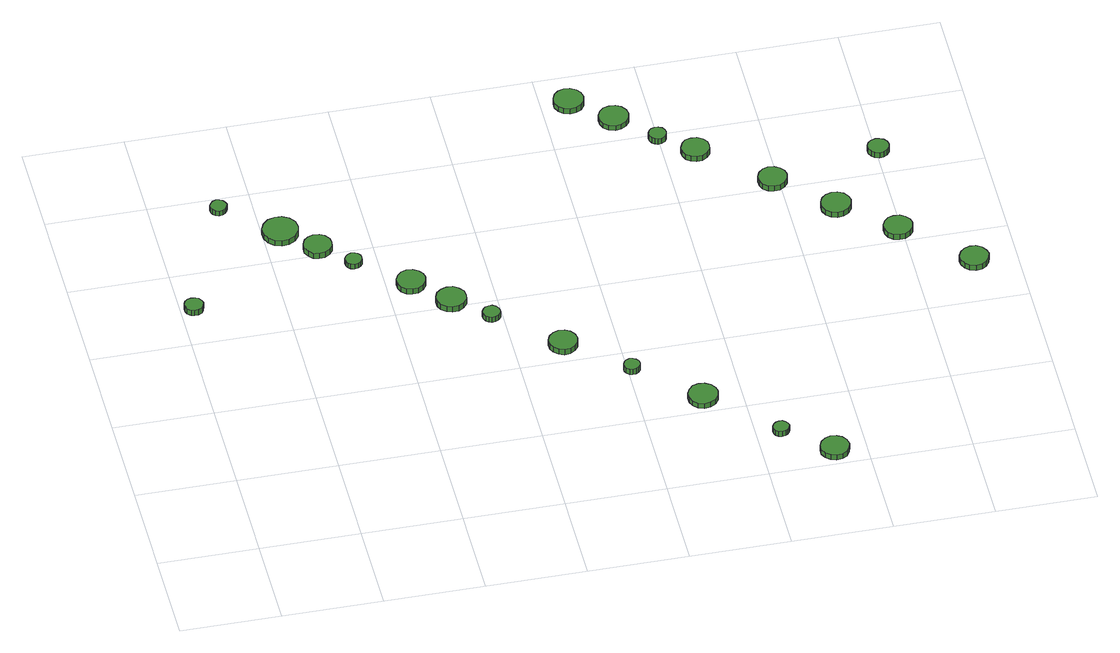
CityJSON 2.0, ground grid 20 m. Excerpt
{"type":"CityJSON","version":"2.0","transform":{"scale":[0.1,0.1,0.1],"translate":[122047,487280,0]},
"CityObjects":{
"tree1":{"type":"SolitaryVegetationObject","attributes":{"function":"something"},"geometry":[{"type":"MultiSurface","lod":"1","boundaries":[[[0,1,2,3,4,5,6,7,8,9,10,11,12,13,14]],[[15,16,17,18,19,20,21,22,23,24,25,26,27,28,29]],[[0,29,28,1]],[[1,28,27,2]],[[2,27,26,3]],[[3,26,25,4]],[[4,25,24,5]],[[5,24,23,6]],[[6,23,22,7]],[[7,22,21,8]],[[8,21,20,9]],[[9,20,19,10]],[[10,19,18,11]],[[11,18,17,12]],[[12,17,16,13]],[[13,16,15,14]],[[14,15,29,0]]]}]},
"tree2":{"type":"SolitaryVegetationObject","attributes":{"function":"something"},"geometry":[{"type":"MultiSurface","lod":"1","boundaries":[[[30,31,32,33,34,35,36,37,38,39,40,41,42,43,44]],[[45,46,47,48,49,50,51,52,53,54,55,56,57,58,59]],[[30,59,58,31]],[[31,58,57,32]],[[32,57,56,33]],[[33,56,55,34]],[[34,55,54,35]],[[35,54,53,36]],[[36,53,52,37]],[[37,52,51,38]],[[38,51,50,39]],[[39,50,49,40]],[[40,49,48,41]],[[41,48,47,42]],[[42,47,46,43]],[[43,46,45,44]],[[44,45,59,30]]]}]},
"tree3":{"type":"SolitaryVegetationObject","attributes":{"function":"something"},"geometry":[{"type":"MultiSurface","lod":"1","boundaries":[[[60,61,62,63,64,65,66,67,68,69,70,71,72,73,74]],[[75,76,77,78,79,80,81,82,83,84,85,86,87,88,89]],[[60,89,88,61]],[[61,88,87,62]],[[62,87,86,63]],[[63,86,85,64]],[[64,85,84,65]],[[65,84,83,66]],[[66,83,82,67]],[[67,82,81,68]],[[68,81,80,69]],[[69,80,79,70]],[[70,79,78,71]],[[71,78,77,72]],[[72,77,76,73]],[[73,76,75,74]],[[74,75,89,60]]]}]},
"tree4":{"type":"SolitaryVegetationObject","attributes":{"function":"something"},"geometry":[{"type":"MultiSurface","lod":"1","boundaries":[[[90,91,92,93,94,95,96,97,98,99,100,101,102,103,104]],[[105,106,107,108,109,110,111,112,113,114,115,116,117,118,119]],[[90,119,118,91]],[[91,118,117,92]],[[92,117,116,93]],[[93,116,115,94]],[[94,115,114,95]],[[95,114,113,96]],[[96,113,112,97]],[[97,112,111,98]],[[98,111,110,99]],[[99,110,109,100]],[[100,109,108,101]],[[101,108,107,102]],[[102,107,106,103]],[[103,106,105,104]],[[104,105,119,90]]]}]},
"tree5":{"type":"SolitaryVegetationObject","attributes":{"function":"something"},"geometry":[{"type":"MultiSurface","lod":"1","boundaries":[[[120,121,122,123,124,125,126,127,128,129,130,131,132,133,134]],[[135,136,137,138,139,140,141,142,143,144,145,146,147,148,149]],[[120,149,148,121]],[[121,148,147,122]],[[122,147,146,123]],[[123,146,145,124]],[[124,145,144,125]],[[125,144,143,126]],[[126,143,142,127]],[[127,142,141,128]],[[128,141,140,129]],[[129,140,139,130]],[[130,139,138,131]],[[131,138,137,132]],[[132,137,136,133]],[[133,136,135,134]],[[134,135,149,120]]]}]},
"tree6":{"type":"SolitaryVegetationObject","attributes":{"function":"something"},"geometry":[{"type":"MultiSurface","lod":"1","boundaries":[[[150,151,152,153,154,155,156,157,158,159,160,161,162,163,164]],[[165,166,167,168,169,170,171,172,173,174,175,176,177,178,179]],[[150,179,178,151]],[[151,178,177,152]],[[152,177,176,153]],[[153,176,175,154]],[[154,175,174,155]],[[155,174,173,156]],[[156,173,172,157]],[[157,172,171,158]],[[158,171,170,159]],[[159,170,169,160]],[[160,169,168,161]],[[161,168,167,162]],[[162,167,166,163]],[[163,166,165,164]],[[164,165,179,150]]]}]},
"tree7":{"type":"SolitaryVegetationObject","attributes":{"function":"something"},"geometry":[{"type":"MultiSurface","lod":"1","boundaries":[[[180,181,182,183,184,185,186,187,188,189,190,191,192,193,194]],[[195,196,197,198,199,200,201,202,203,204,205,206,207,208,209]],[[180,209,208,181]],[[181,208,207,182]],[[182,207,206,183]],[[183,206,205,184]],[[184,205,204,185]],[[185,204,203,186]],[[186,203,202,187]],[[187,202,201,188]],[[188,201,200,189]],[[189,200,199,190]],[[190,199,198,191]],[[191,198,197,192]],[[192,197,196,193]],[[193,196,195,194]],[[194,195,209,180]]]}]},
"tree8":{"type":"SolitaryVegetationObject","attributes":{"function":"something"},"geometry":[{"type":"MultiSurface","lod":"1","boundaries":[[[210,211,212,213,214,215,216,217,218,219,220,221,222,223,224]],[[225,226,227,228,229,230,231,232,233,234,235,236,237,238,239]],[[210,239,238,211]],[[211,238,237,212]],[[212,237,236,213]],[[213,236,235,214]],[[214,235,234,215]],[[215,234,233,216]],[[216,233,232,217]],[[217,232,231,218]],[[218,231,230,219]],[[219,230,229,220]],[[220,229,228,221]],[[221,228,227,222]],[[222,227,226,223]],[[223,226,225,224]],[[224,225,239,210]]]}]},
"tree9":{"type":"SolitaryVegetationObject","attributes":{"function":"something"},"geometry":[{"type":"MultiSurface","lod":"1","boundaries":[[[240,241,242,243,244,245,246,247,248,249,250,251,252,253,254]],[[255,256,257,258,259,260,261,262,263,264,265,266,267,268,269]],[[240,269,268,241]],[[241,268,267,242]],[[242,267,266,243]],[[243,266,265,244]],[[244,265,264,245]],[[245,264,263,246]],[[246,263,262,247]],[[247,262,261,248]],[[248,261,260,249]],[[249,260,259,250]],[[250,259,258,251]],[[251,258,257,252]],[[252,257,256,253]],[[253,256,255,254]],[[254,255,269,240]]]}]},
"tree10":{"type":"SolitaryVegetationObject","attributes":{"function":"something"},"geometry":[{"type":"MultiSurface","lod":"1","boundaries":[[[270,271,272,273,274,275,276,277,278,279,280,281,282,283,284]],[[285,286,287,288,289,290,291,292,293,294,295,296,297,298,299]],[[270,299,298,271]],[[271,298,297,272]],[[272,297,296,273]],[[273,296,295,274]],[[274,295,294,275]],[[275,294,293,276]],[[276,293,292,277]],[[277,292,291,278]],[[278,291,290,279]],[[279,290,289,280]],[[280,289,288,281]],[[281,288,287,282]],[[282,287,286,283]],[[283,286,285,284]],[[284,285,299,270]]]}]},
"tree11":{"type":"SolitaryVegetationObject","attributes":{"function":"something"},"geometry":[{"type":"MultiSurface","lod":"1","boundaries":[[[300,301,302,303,304,305,306,307,308,309,310,311,312,313,314]],[[315,316,317,318,319,320,321,322,323,324,325,326,327,328,329]],[[300,329,328,301]],[[301,328,327,302]],[[302,327,326,303]],[[303,326,325,304]],[[304,325,324,305]],[[305,324,323,306]],[[306,323,322,307]],[[307,322,321,308]],[[308,321,320,309]],[[309,320,319,310]],[[310,319,318,311]],[[311,318,317,312]],[[312,317,316,313]],[[313,316,315,314]],[[314,315,329,300]]]}]},
"tree12":{"type":"SolitaryVegetationObject","attributes":{"function":"something"},"geometry":[{"type":"MultiSurface","lod":"1","boundaries":[[[330,331,332,333,334,335,336,337,338,339,340,341,342,343,344]],[[345,346,347,348,349,350,351,352,353,354,355,356,357,358,359]],[[330,359,358,331]],[[331,358,357,332]],[[332,357,356,333]],[[333,356,355,334]],[[334,355,354,335]],[[335,354,353,336]],[[336,353,352,337]],[[337,352,351,338]],[[338,351,350,339]],[[339,350,349,340]],[[340,349,348,341]],[[341,348,347,342]],[[342,347,346,343]],[[343,346,345,344]],[[344,345,359,330]]]}]},
"tree13":{"type":"SolitaryVegetationObject","attributes":{"function":"something"},"geometry":[{"type":"MultiSurface","lod":"1","boundaries":[[[360,361,362,363,364,365,366,367,368,369,370,371,372,373,374]],[[375,376,377,378,379,380,381,382,383,384,385,386,387,388,389]],[[360,389,388,361]],[[361,388,387,362]],[[362,387,386,363]],[[363,386,385,364]],[[364,385,384,365]],[[365,384,383,366]],[[366,383,382,367]],[[367,382,381,368]],[[368,381,380,369]],[[369,380,379,370]],[[370,379,378,371]],[[371,378,377,372]],[[372,377,376,373]],[[373,376,375,374]],[[374,375,389,360]]]}]},
"tree14":{"type":"SolitaryVegetationObject","attributes":{"function":"something"},"geometry":[{"type":"MultiSurface","lod":"1","boundaries":[[[390,391,392,393,394,395,396,397,398,399,400,401,402,403,404]],[[405,406,407,408,409,410,411,412,413,414,415,416,417,418,419]],[[390,419,418,391]],[[391,418,417,392]],[[392,417,416,393]],[[393,416,415,394]],[[394,415,414,395]],[[395,414,413,396]],[[396,413,412,397]],[[397,412,411,398]],[[398,411,410,399]],[[399,410,409,400]],[[400,409,408,401]],[[401,408,407,402]],[[402,407,406,403]],[[403,406,405,404]],[[404,405,419,390]]]}]},
"tree15":{"type":"SolitaryVegetationObject","attributes":{"function":"something"},"geometry":[{"type":"MultiSurface","lod":"1","boundaries":[[[420,421,422,423,424,425,426,427,428,429,430,431,432,433,434]],[[435,436,437,438,439,440,441,442,443,444,445,446,447,448,449]],[[420,449,448,421]],[[421,448,447,422]],[[422,447,446,423]],[[423,446,445,424]],[[424,445,444,425]],[[425,444,443,426]],[[426,443,442,427]],[[427,442,441,428]],[[428,441,440,429]],[[429,440,439,430]],[[430,439,438,431]],[[431,438,437,432]],[[432,437,436,433]],[[433,436,435,434]],[[434,435,449,420]]]}]},
"tree16":{"type":"SolitaryVegetationObject","attributes":{"function":"something"},"geometry":[{"type":"MultiSurface","lod":"1","boundaries":[[[450,451,452,453,454,455,456,457,458,459,460,461,462,463,464]],[[465,466,467,468,469,470,471,472,473,474,475,476,477,478,479]],[[450,479,478,451]],[[451,478,477,452]],[[452,477,476,453]],[[453,476,475,454]],[[454,475,474,455]],[[455,474,473,456]],[[456,473,472,457]],[[457,472,471,458]],[[458,471,470,459]],[[459,470,469,460]],[[460,469,468,461]],[[461,468,467,462]],[[462,467,466,463]],[[463,466,465,464]],[[464,465,479,450]]]}]},
"tree17":{"type":"SolitaryVegetationObject","attributes":{"function":"something"},"geometry":[{"type":"MultiSurface","lod":"1","boundaries":[[[480,481,482,483,484,485,486,487,488,489,490,491,492,493,494]],[[495,496,497,498,499,500,501,502,503,504,505,506,507,508,509]],[[480,509,508,481]],[[481,508,507,482]],[[482,507,506,483]],[[483,506,505,484]],[[484,505,504,485]],[[485,504,503,486]],[[486,503,502,487]],[[487,502,501,488]],[[488,501,500,489]],[[489,500,499,490]],[[490,499,498,491]],[[491,498,497,492]],[[492,497,496,493]],[[493,496,495,494]],[[494,495,509,480]]]}]},
"tree18":{"type":"SolitaryVegetationObject","attributes":{"function":"something"},"geometry":[{"type":"MultiSurface","lod":"1","boundaries":[[[510,511,512,513,514,515,516,517,518,519,520,521,522,523,524]],[[525,526,527,528,529,530,531,532,533,534,535,536,537,538,539]],[[510,539,538,511]],[[511,538,537,512]],[[512,537,536,513]],[[513,536,535,514]],[[514,535,534,515]],[[515,534,533,516]],[[516,533,532,517]],[[517,532,531,518]],[[518,531,530,519]],[[519,530,529,520]],[[520,529,528,521]],[[521,528,527,522]],[[522,527,526,523]],[[523,526,525,524]],[[524,525,539,510]]]}]},
"tree19":{"type":"SolitaryVegetationObject","attributes":{"function":"something"},"geometry":[{"type":"MultiSurface","lod":"1","boundaries":[[[540,541,542,543,544,545,546,547,548,549,550,551,552,553,554]],[[555,556,557,558,559,560,561,562,563,564,565,566,567,568,569]],[[540,569,568,541]],[[541,568,567,542]],[[542,567,566,543]],[[543,566,565,544]],[[544,565,564,545]],[[545,564,563,546]],[[546,563,562,547]],[[547,562,561,548]],[[548,561,560,549]],[[549,560,559,550]],[[550,559,558,551]],[[551,558,557,552]],[[552,557,556,553]],[[553,556,555,554]],[[554,555,569,540]]]}]},
"tree20":{"type":"SolitaryVegetationObject","attributes":{"function":"something"},"geometry":[{"type":"MultiSurface","lod":"1","boundaries":[[[570,571,572,573,574,575,576,577,578,579,580,581,582,583,584]],[[585,586,587,588,589,590,591,592,593,594,595,596,597,598,599]],[[570,599,598,571]],[[571,598,597,572]],[[572,597,596,573]],[[573,596,595,574]],[[574,595,594,575]],[[575,594,593,576]],[[576,593,592,577]],[[577,592,591,578]],[[578,591,590,579]],[[579,590,589,580]],[[580,589,588,581]],[[581,588,587,582]],[[582,587,586,583]],[[583,586,585,584]],[[584,585,599,570]]]}]},
"tree21":{"type":"SolitaryVegetationObject","attributes":{"function":"something"},"geometry":[{"type":"MultiSurface","lod":"1","boundaries":[[[600,601,602,603,604,605,606,607,608,609,610,611,612,613,614]],[[615,616,617,618,619,620,621,622,623,624,625,626,627,628,629]],[[600,629,628,601]],[[601,628,627,602]],[[602,627,626,603]],[[603,626,625,604]],[[604,625,624,605]],[[605,624,623,606]],[[606,623,622,607]],[[607,622,621,608]],[[608,621,620,609]],[[609,620,619,610]],[[610,619,618,611]],[[611,618,617,612]],[[612,617,616,613]],[[613,616,615,614]],[[614,615,629,600]]]}]},
"tree22":{"type":"SolitaryVegetationObject","attributes":{"function":"something"},"geometry":[{"type":"MultiSurface","lod":"1","boundaries":[[[630,631,632,633,634,635,636,637,638,639,640,641,642,643,644]],[[645,646,647,648,649,650,651,652,653,654,655,656,657,658,659]],[[630,659,658,631]],[[631,658,657,632]],[[632,657,656,633]],[[633,656,655,634]],[[634,655,654,635]],[[635,654,653,636]],[[636,653,652,637]],[[637,652,651,638]],[[638,651,650,639]],[[639,650,649,640]],[[640,649,648,641]],[[641,648,647,642]],[[642,647,646,643]],[[643,646,645,644]],[[644,645,659,630]]]}]}
},
"vertices":[
[44,695,18],[42,702,18],[38,709,18],[31,712,18],[23,713,18],[16,711,18],[10,706,18],[7,699,18],[7,691,18],[10,684,18],[16,678,18],[23,676,18],[31,677,18],[38,681,18],[42,687,18],[42,687,5],[38,681,5],[31,677,5],[23,676,5],[16,678,5],[10,684,5],[7,691,5],[7,699,5],[10,706,5],[16,711,5],[23,713,5],[31,712,5],[38,709,5],[42,702,5],[44,695,5],
[150,967,14],[148,973,14],[144,979,14],[138,982,14],[131,983,14],[125,981,14],[120,976,14],[117,970,14],[117,963,14],[120,957,14],[125,952,14],[131,950,14],[138,951,14],[144,954,14],[148,960,14],[148,960,2],[144,954,2],[138,951,2],[131,950,2],[125,952,2],[120,957,2],[117,963,2],[117,970,2],[120,976,2],[125,981,2],[131,983,2],[138,982,2],[144,979,2],[148,973,2],[150,967,2],
[269,872,17],[266,887,17],[257,899,17],[244,906,17],[230,907,17],[216,903,17],[205,893,17],[199,880,17],[199,865,17],[205,852,17],[216,842,17],[230,837,17],[244,839,17],[257,846,17],[266,858,17],[266,858,4],[257,846,4],[244,839,4],[230,837,4],[216,842,4],[205,852,4],[199,865,4],[199,880,4],[205,893,4],[216,903,4],[230,907,4],[244,906,4],[257,899,4],[266,887,4],[269,872,4],
[322,815,16],[320,826,16],[313,836,16],[303,842,16],[291,843,16],[280,839,16],[272,832,16],[267,821,16],[267,809,16],[272,799,16],[280,791,16],[291,788,16],[303,789,16],[313,795,16],[320,804,16],[320,804,3],[313,795,3],[303,789,3],[291,788,3],[280,791,3],[272,799,3],[267,809,3],[267,821,3],[272,832,3],[280,839,3],[291,843,3],[303,842,3],[313,836,3],[320,826,3],[322,815,3],
[369,760,15],[368,767,15],[364,773,15],[358,776,15],[351,777,15],[344,775,15],[339,770,15],[336,764,15],[336,757,15],[339,751,15],[344,746,15],[351,744,15],[358,745,15],[364,748,15],[368,754,15],[368,754,3],[364,748,3],[358,745,3],[351,744,3],[344,746,3],[339,751,3],[336,757,3],[336,764,3],[339,770,3],[344,775,3],[351,777,3],[358,776,3],[364,773,3],[368,767,3],[369,760,3],
[476,676,17],[473,688,17],[466,697,17],[456,703,17],[444,705,17],[433,701,17],[424,693,17],[419,682,17],[419,670,17],[424,659,17],[433,651,17],[444,648,17],[456,649,17],[466,655,17],[473,665,17],[473,665,4],[466,655,4],[456,649,4],[444,648,4],[433,651,4],[424,659,4],[419,670,4],[419,682,4],[424,693,4],[433,701,4],[444,705,4],[456,703,4],[466,697,4],[473,688,4],[476,676,4],
[541,611,16],[539,623,16],[531,633,16],[521,640,16],[508,641,16],[497,637,16],[487,629,16],[482,617,16],[482,605,16],[487,594,16],[497,586,16],[508,582,16],[521,583,16],[531,589,16],[539,599,16],[539,599,3],[531,589,3],[521,583,3],[508,582,3],[497,586,3],[487,594,3],[482,605,3],[482,617,3],[487,629,3],[497,637,3],[508,641,3],[521,640,3],[531,633,3],[539,623,3],[541,611,3],
[595,555,15],[594,562,15],[589,568,15],[583,572,15],[576,572,15],[569,570,15],[564,565,15],[561,559,15],[561,552,15],[564,545,15],[569,540,15],[576,538,15],[583,539,15],[589,542,15],[594,548,15],[594,548,2],[589,542,2],[583,539,2],[576,538,2],[569,540,2],[564,545,2],[561,552,2],[561,559,2],[564,565,2],[569,570,2],[576,572,2],[583,572,2],[589,568,2],[594,562,2],[595,555,2],
[723,445,15],[720,457,15],[713,467,15],[703,473,15],[691,474,15],[680,470,15],[671,462,15],[666,451,15],[666,439,15],[671,429,15],[680,421,15],[691,417,15],[703,418,15],[713,424,15],[720,434,15],[720,434,2],[713,424,2],[703,418,2],[691,417,2],[680,421,2],[671,429,2],[666,439,2],[666,451,2],[671,462,2],[680,470,2],[691,474,2],[703,473,2],[713,467,2],[720,457,2],[723,445,2],
[824,349,15],[823,355,15],[819,361,15],[813,364,15],[806,365,15],[800,363,15],[795,358,15],[792,352,15],[792,346,15],[795,340,15],[800,335,15],[806,333,15],[813,334,15],[819,337,15],[823,342,15],[823,342,2],[819,337,2],[813,334,2],[806,333,2],[800,335,2],[795,340,2],[792,346,2],[792,352,2],[795,358,2],[800,363,2],[806,365,2],[813,364,2],[819,361,2],[823,355,2],[824,349,2],
[953,238,14],[950,250,14],[943,260,14],[932,266,14],[920,268,14],[908,264,14],[899,255,14],[894,244,14],[894,232,14],[899,221,14],[908,212,14],[920,208,14],[932,210,14],[943,216,14],[950,226,14],[950,226,2],[943,216,2],[932,210,2],[920,208,2],[908,212,2],[899,221,2],[894,232,2],[894,244,2],[899,255,2],[908,264,2],[920,268,2],[932,266,2],[943,260,2],[950,250,2],[953,238,2],
[1065,113,15],[1063,119,15],[1059,124,15],[1054,128,15],[1047,128,15],[1041,126,15],[1036,122,15],[1033,116,15],[1033,109,15],[1036,103,15],[1041,99,15],[1047,97,15],[1054,98,15],[1059,101,15],[1063,106,15],[1063,106,2],[1059,101,2],[1054,98,2],[1047,97,2],[1041,99,2],[1036,103,2],[1033,109,2],[1033,116,2],[1036,122,2],[1041,126,2],[1047,128,2],[1054,128,2],[1059,124,2],[1063,119,2],[1065,113,2],
[1166,36,15],[1163,48,15],[1156,58,15],[1146,63,15],[1134,65,15],[1123,61,15],[1114,53,15],[1109,42,15],[1109,30,15],[1114,19,15],[1123,12,15],[1134,8,15],[1146,9,15],[1156,15,15],[1163,25,15],[1163,25,3],[1156,15,3],[1146,9,3],[1134,8,3],[1123,12,3],[1114,19,3],[1109,30,3],[1109,42,3],[1114,53,3],[1123,61,3],[1134,65,3],[1146,63,3],[1156,58,3],[1163,48,3],[1166,36,3],
[884,1123,14],[881,1135,14],[874,1145,14],[863,1151,14],[851,1153,14],[839,1149,14],[830,1141,14],[825,1129,14],[825,1117,14],[830,1106,14],[839,1097,14],[851,1093,14],[863,1095,14],[874,1101,14],[881,1111,14],[881,1111,1],[874,1101,1],[863,1095,1],[851,1093,1],[839,1097,1],[830,1106,1],[825,1117,1],[825,1129,1],[830,1141,1],[839,1149,1],[851,1153,1],[863,1151,1],[874,1145,1],[881,1135,1],[884,1123,1],
[958,1057,14],[955,1069,14],[948,1079,14],[937,1085,14],[925,1086,14],[913,1083,14],[904,1074,14],[899,1063,14],[899,1051,14],[904,1039,14],[913,1031,14],[925,1027,14],[937,1029,14],[948,1035,14],[955,1045,14],[955,1045,2],[948,1035,2],[937,1029,2],[925,1027,2],[913,1031,2],[904,1039,2],[899,1051,2],[899,1063,2],[904,1074,2],[913,1083,2],[925,1086,2],[937,1085,2],[948,1079,2],[955,1069,2],[958,1057,2],
[1016,990,14],[1015,997,14],[1011,1003,14],[1004,1006,14],[997,1007,14],[990,1005,14],[985,1000,14],[982,993,14],[982,986,14],[985,979,14],[990,975,14],[997,972,14],[1004,973,14],[1011,977,14],[1015,983,14],[1015,983,1],[1011,977,1],[1004,973,1],[997,972,1],[990,975,1],[985,979,1],[982,986,1],[982,993,1],[985,1000,1],[990,1005,1],[997,1007,1],[1004,1006,1],[1011,1003,1],[1015,997,1],[1016,990,1],
[1089,935,14],[1087,946,14],[1080,955,14],[1070,961,14],[1058,962,14],[1047,959,14],[1039,951,14],[1034,940,14],[1034,929,14],[1039,918,14],[1047,911,14],[1058,907,14],[1070,908,14],[1080,914,14],[1087,923,14],[1087,923,1],[1080,914,1],[1070,908,1],[1058,907,1],[1047,911,1],[1039,918,1],[1034,929,1],[1034,940,1],[1039,951,1],[1047,959,1],[1058,962,1],[1070,961,1],[1080,955,1],[1087,946,1],[1089,935,1],
[1216,818,16],[1213,830,16],[1206,839,16],[1196,845,16],[1184,847,16],[1173,843,16],[1164,835,16],[1159,824,16],[1159,812,16],[1164,801,16],[1173,793,16],[1184,790,16],[1196,791,16],[1206,797,16],[1213,807,16],[1213,807,3],[1206,797,3],[1196,791,3],[1184,790,3],[1173,793,3],[1164,801,3],[1159,812,3],[1159,824,3],[1164,835,3],[1173,843,3],[1184,847,3],[1196,845,3],[1206,839,3],[1213,830,3],[1216,818,3],
[1320,721,15],[1317,733,15],[1310,743,15],[1299,749,15],[1287,750,15],[1275,746,15],[1266,738,15],[1261,727,15],[1261,715,15],[1266,703,15],[1275,695,15],[1287,691,15],[1299,692,15],[1310,699,15],[1317,709,15],[1317,709,2],[1310,699,2],[1299,692,2],[1287,691,2],[1275,695,2],[1266,703,2],[1261,715,2],[1261,727,2],[1266,738,2],[1275,746,2],[1287,750,2],[1299,749,2],[1310,743,2],[1317,733,2],[1320,721,2],
[1421,631,15],[1418,643,15],[1411,652,15],[1401,658,15],[1389,659,15],[1378,656,15],[1369,648,15],[1364,637,15],[1364,625,15],[1369,614,15],[1378,606,15],[1389,603,15],[1401,604,15],[1411,610,15],[1418,619,15],[1418,619,2],[1411,610,2],[1401,604,2],[1389,603,2],[1378,606,2],[1369,614,2],[1364,625,2],[1364,637,2],[1369,648,2],[1378,656,2],[1389,659,2],[1401,658,2],[1411,652,2],[1418,643,2],[1421,631,2],
[1425,861,16],[1423,870,16],[1418,877,16],[1410,881,16],[1402,882,16],[1393,879,16],[1387,874,16],[1383,866,16],[1383,857,16],[1387,849,16],[1393,843,16],[1402,840,16],[1410,841,16],[1418,846,16],[1423,853,16],[1423,853,3],[1418,846,3],[1410,841,3],[1402,840,3],[1393,843,3],[1387,849,3],[1383,857,3],[1383,866,3],[1387,874,3],[1393,879,3],[1402,882,3],[1410,881,3],[1418,877,3],[1423,870,3],[1425,861,3],
[1545,516,13],[1542,527,13],[1535,537,13],[1525,543,13],[1513,544,13],[1502,540,13],[1493,532,13],[1488,521,13],[1488,510,13],[1493,499,13],[1502,491,13],[1513,487,13],[1525,488,13],[1535,494,13],[1542,504,13],[1542,504,0],[1535,494,0],[1525,488,0],[1513,487,0],[1502,491,0],[1493,499,0],[1488,510,0],[1488,521,0],[1493,532,0],[1502,540,0],[1513,544,0],[1525,543,0],[1535,537,0],[1542,527,0],[1545,516,0]
]}
